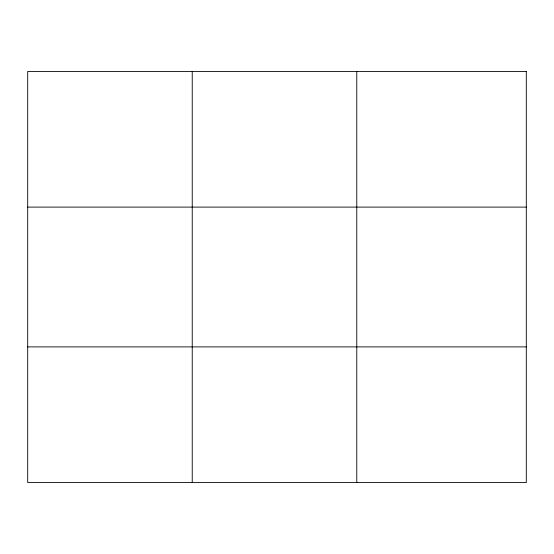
<?xml version="1.0" encoding="UTF-8"?>
<svg xmlns="http://www.w3.org/2000/svg" width="554" height="554" viewBox="0 0 554 554"><rect width="100%" height="100%" fill="white"/><g stroke="black" fill="none" stroke-linecap="round" stroke-linejoin="round"><path stroke-width="0.83" d="M192.238 71.431L192.238 482.569M356.776 71.431L356.776 482.569M27.7 207.106L526.3 207.106M27.7 346.894L526.3 346.894M526.3 71.431L526.3 482.569L27.7 482.569L27.7 71.431L526.3 71.431"/></g></svg>
